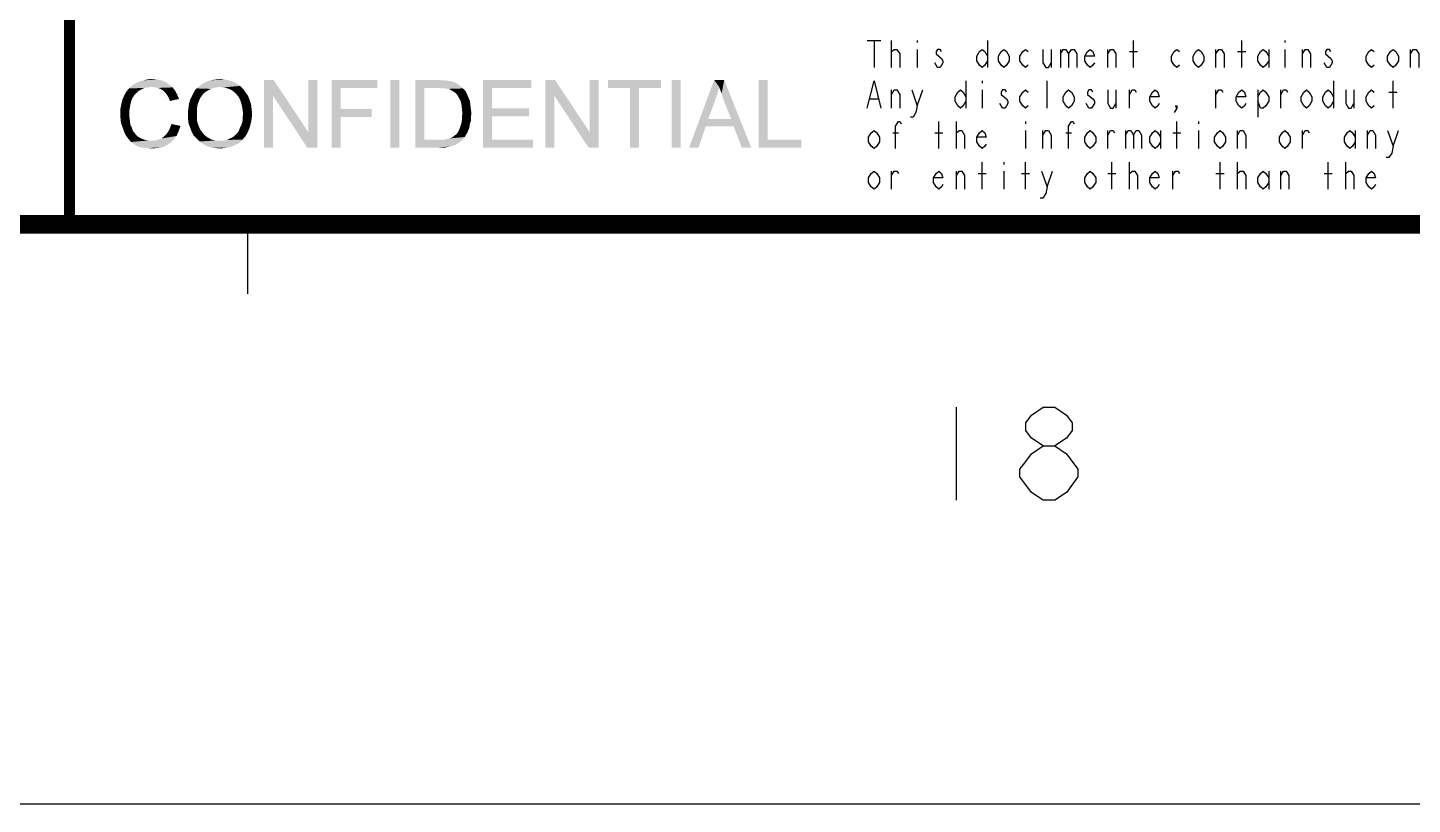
# Model space of a CAD drawing. Header units: millimetres. Extents: x 0 to 1173, y -4 to 841.
# Drawn here: x 987.7 to 1049.2, y 0 to 34.5 of the extents above; entities that cross this region are included whole.
import ezdxf

# ---------------------------------------------------------------- set-up
doc = ezdxf.new("R2010")
doc.units = ezdxf.units.MM
doc.header["$LTSCALE"] = 65.395
doc.layers.get('0').update_dxf_attribs({"linetype": 'CONTINUOUS'})

msp = doc.modelspace()

# ---------------------------------------------------------------- linework, layer by layer
at = {"color": 7, "linetype": 'Continuous'}
for p, q in [((1024.9822, 33.8985), (1025.5822, 33.8985)), ((1025.2822, 33.8985), (1025.2822, 32.6985)), ((1026.0622, 32.6985), (1026.0622, 33.8985)), ((1027.2022, 33.8985), (1027.2022, 33.7985)), ((1030.3222, 33.8985), (1030.3222, 32.6985)), ((1036.8022, 32.6985), (1036.8022, 33.8985)), ((1041.6022, 32.6985), (1041.6022, 33.8985)), ((1043.5222, 33.8985), (1043.5222, 33.7985)), ((1026.0622, 33.3985), (1026.1822, 33.4985)), ((1027.2022, 33.4985), (1027.2022, 32.6985)), ((1033.1422, 33.4985), (1033.1422, 32.6985)), ((1033.5622, 33.4985), (1033.5622, 32.6985)), ((1035.6622, 32.6985), (1035.6622, 33.4985)), ((1036.6221, 33.3985), (1036.9822, 33.3985)), ((1040.4622, 32.6985), (1040.4622, 33.4985)), ((1041.4222, 33.3985), (1041.7821, 33.3985)), ((1042.8022, 33.4985), (1042.8022, 32.6985)), ((1043.5222, 33.4985), (1043.5222, 32.6985)), ((1044.3022, 32.6985), (1044.3022, 33.4985)), ((1049.1021, 32.6985), (1049.1021, 33.4985)), ((1045.3822, 32.6985), (1045.2622, 32.8985)), ((1029.3622, 32.0985), (1029.3622, 30.8985)), ((1030.0822, 32.0985), (1030.0822, 31.9985)), ((1032.9622, 30.8985), (1032.9622, 32.0985)), ((1045.6822, 32.0985), (1045.6822, 30.8985)), ((1048.3222, 30.8985), (1048.3222, 32.0985)), ((1026.0622, 30.8985), (1026.0622, 31.6985)), ((1027.2022, 30.9985), (1027.4422, 31.6985)), ((1030.0822, 31.6985), (1030.0822, 30.8985)), ((1036.0222, 31.6985), (1036.0222, 30.8985)), ((1036.6221, 30.8985), (1036.6221, 31.6985)), ((1040.4622, 30.8985), (1040.4622, 31.6985)), ((1042.3221, 31.6985), (1042.3221, 30.4985)), ((1043.3422, 30.8985), (1043.3422, 31.6985)), ((1046.5822, 31.6985), (1046.5822, 30.8985)), ((1048.1422, 31.5985), (1048.5022, 31.5985)), ((1025.1022, 31.2985), (1025.4622, 31.2985)), ((1034.8222, 30.8985), (1034.7022, 31.0985)), ((1034.9422, 30.8985), (1034.8222, 30.8985)), ((1028.1622, 29.0985), (1028.1622, 30.2985)), ((1028.9422, 29.0985), (1028.9422, 30.2985)), ((1032.0022, 30.2985), (1032.0022, 30.1985)), ((1038.7222, 29.0985), (1038.7222, 30.2985)), ((1039.6822, 30.2985), (1039.6822, 30.1985)), ((1026.1222, 29.7985), (1026.3622, 29.7985)), ((1027.9822, 29.7985), (1028.3422, 29.7985)), ((1028.9422, 29.7985), (1029.0622, 29.8985)), ((1032.0022, 29.8985), (1032.0022, 29.0985)), ((1032.7822, 29.0985), (1032.7822, 29.8985)), ((1033.8022, 29.7985), (1034.0422, 29.7985)), ((1035.6622, 29.0985), (1035.6622, 29.8985)), ((1036.4422, 29.8985), (1036.4422, 29.0985)), ((1038.0022, 29.8985), (1038.0022, 29.0985)), ((1038.5422, 29.7985), (1038.9022, 29.7985)), ((1039.6822, 29.8985), (1039.6822, 29.0985)), ((1041.4222, 29.0985), (1041.4222, 29.8985)), ((1044.3022, 29.0985), (1044.3022, 29.8985)), ((1046.6422, 29.8985), (1046.6422, 29.0985)), ((1047.1822, 29.0985), (1047.1822, 29.8985)), ((1048.3222, 29.1985), (1048.5621, 29.8985)), ((1030.0822, 27.2985), (1030.0822, 28.4985)), ((1031.0422, 28.4985), (1031.0422, 28.3985)), ((1032.0022, 27.2985), (1032.0022, 28.4985)), ((1035.8422, 27.2985), (1035.8422, 28.4985)), ((1036.6221, 27.2985), (1036.6221, 28.4985)), ((1040.6422, 27.2985), (1040.6422, 28.4985)), ((1041.4222, 27.2985), (1041.4222, 28.4985)), ((1045.4422, 27.2985), (1045.4422, 28.4985)), ((1046.2222, 27.2985), (1046.2222, 28.4985)), ((1026.0622, 27.2985), (1026.0622, 28.0985)), ((1028.9422, 27.2985), (1028.9422, 28.0985)), ((1029.9022, 27.9985), (1030.2622, 27.9985)), ((1031.0422, 28.0985), (1031.0422, 27.2985)), ((1031.8222, 27.9985), (1032.1822, 27.9985)), ((1032.9622, 27.3985), (1033.2022, 28.0985)), ((1035.6622, 27.9985), (1036.0222, 27.9985)), ((1036.6221, 27.9985), (1036.7422, 28.0985)), ((1038.5422, 27.2985), (1038.5422, 28.0985)), ((1040.4622, 27.9985), (1040.8222, 27.9985)), ((1041.4222, 27.9985), (1041.5422, 28.0985)), ((1042.8022, 28.0985), (1042.8022, 27.2985)), ((1043.3422, 27.2985), (1043.3422, 28.0985)), ((1045.2622, 27.9985), (1045.6222, 27.9985)), ((1046.2222, 27.9985), (1046.3422, 28.0985)), ((997.4651, 25.7344), (997.4651, 22.6463)), ((1028.9309, 17.6157), (1028.9309, 13.4982)), ((1032.7911, 13.4982), (1032.2764, 13.8413)), ((1173.4884, 0), (0, 0))]:
    msp.add_line(p, q, dxfattribs=at)
for points, const_width in [([(989.5682, 80.2754), (989.5682, 25.7754)], 0.5), ([(15.4406, 25.7344), (1158.0062, 25.7344)], 0.8235)]:
    msp.add_lwpolyline(points, dxfattribs=dict(at, const_width=const_width))
for points in [[(1026.1822, 33.4985), (1026.3022, 33.4985), (1026.4222, 33.2985), (1026.4222, 32.6985)], [(1028.0422, 33.2985), (1028.2822, 33.0985), (1028.3422, 32.9985), (1028.3422, 32.8985), (1028.2822, 32.7985), (1028.2221, 32.6985), (1028.1022, 32.6985), (1028.0422, 32.7985), (1027.9822, 32.8985)], [(1028.2822, 33.3985), (1028.2221, 33.4985), (1028.1022, 33.4985), (1028.0422, 33.3985), (1028.0422, 33.2985)], [(1030.3222, 32.9985), (1030.2022, 32.7985), (1030.0822, 32.6985), (1029.9622, 32.7985), (1029.8421, 32.9985), (1029.8421, 33.1985), (1029.9622, 33.3985), (1030.0822, 33.4985), (1030.2022, 33.3985), (1030.3222, 33.1985)], [(1031.2822, 32.9985), (1031.1622, 32.7985), (1031.0422, 32.6985), (1030.9222, 32.7985), (1030.8022, 32.9985), (1030.8022, 33.1985), (1030.9222, 33.3985), (1031.0422, 33.4985), (1031.1622, 33.3985), (1031.2822, 33.1985), (1031.2822, 32.9985)], [(1032.1222, 32.7985), (1032.0022, 32.6985), (1031.8822, 32.7985), (1031.7622, 32.9985), (1031.7622, 33.1985), (1031.8822, 33.3985), (1032.0022, 33.4985), (1032.1222, 33.3985)], [(1032.7822, 33.4985), (1032.7822, 32.8985), (1032.9022, 32.6985), (1033.0222, 32.6985), (1033.1422, 32.8985)], [(1033.5622, 33.2985), (1033.6822, 33.4985), (1033.8022, 33.4985), (1033.9221, 33.2985), (1033.9221, 32.6985)], [(1033.9221, 33.2985), (1034.0422, 33.4985), (1034.1622, 33.4985), (1034.2822, 33.2985), (1034.2822, 32.6985)], [(1035.0622, 32.8985), (1035.0021, 32.7985), (1034.8822, 32.6985), (1034.7622, 32.7985), (1034.6422, 32.9985), (1034.6422, 33.1985), (1034.7622, 33.3985), (1034.8822, 33.4985), (1035.0021, 33.3985), (1035.0622, 33.1985), (1034.6422, 33.1985)], [(1035.6622, 33.2985), (1035.7822, 33.4985), (1035.9022, 33.4985), (1036.0222, 33.2985), (1036.0222, 32.6985)], [(1038.8422, 32.7985), (1038.7222, 32.6985), (1038.6022, 32.7985), (1038.4822, 32.9985), (1038.4822, 33.1985), (1038.6022, 33.3985), (1038.7222, 33.4985), (1038.8422, 33.3985)], [(1039.9222, 32.9985), (1039.8022, 32.7985), (1039.6822, 32.6985), (1039.5622, 32.7985), (1039.4422, 32.9985), (1039.4422, 33.1985), (1039.5622, 33.3985), (1039.6822, 33.4985), (1039.8022, 33.3985), (1039.9222, 33.1985), (1039.9222, 32.9985)], [(1040.4622, 33.2985), (1040.5822, 33.4985), (1040.7021, 33.4985), (1040.8222, 33.2985), (1040.8222, 32.6985)], [(1042.8022, 32.9985), (1042.6822, 32.7985), (1042.5622, 32.6985), (1042.4422, 32.7985), (1042.3221, 32.9985), (1042.3221, 33.1985), (1042.4422, 33.3985), (1042.5622, 33.4985), (1042.6822, 33.3985), (1042.8022, 33.1985)], [(1044.3022, 33.2985), (1044.4222, 33.4985), (1044.5422, 33.4985), (1044.6622, 33.2985), (1044.6622, 32.6985)], [(1045.5622, 33.3985), (1045.5022, 33.4985), (1045.3822, 33.4985), (1045.3222, 33.3985), (1045.3222, 33.2985), (1045.4422, 33.1985), (1045.5622, 33.0985), (1045.6222, 32.9985), (1045.6222, 32.8985)], [(1047.4821, 32.7985), (1047.3622, 32.6985), (1047.2422, 32.7985), (1047.1222, 32.9985), (1047.1222, 33.1985), (1047.2422, 33.3985), (1047.3622, 33.4985), (1047.4821, 33.3985)], [(1048.5621, 32.9985), (1048.4422, 32.7985), (1048.3222, 32.6985), (1048.2022, 32.7985), (1048.0822, 32.9985), (1048.0822, 33.1985), (1048.2022, 33.3985), (1048.3222, 33.4985), (1048.4422, 33.3985), (1048.5621, 33.1985), (1048.5621, 32.9985)], [(1049.1021, 33.2985), (1049.2222, 33.4985), (1049.3422, 33.4985), (1049.4622, 33.2985), (1049.4622, 32.6985)], [(1045.6222, 32.8985), (1045.5022, 32.6985), (1045.3822, 32.6985)], [(1024.9822, 30.8985), (1025.2822, 32.0985), (1025.5822, 30.8985)], [(1026.0622, 31.4985), (1026.1822, 31.6985), (1026.3022, 31.6985), (1026.4222, 31.4985), (1026.4222, 30.8985)], [(1026.9622, 31.6985), (1027.2022, 30.9985), (1027.1421, 30.6985), (1027.0222, 30.4985), (1026.9022, 30.4985)], [(1029.3622, 31.1985), (1029.2422, 30.9985), (1029.1222, 30.8985), (1029.0022, 30.9985), (1028.8822, 31.1985), (1028.8822, 31.3985), (1029.0022, 31.5985), (1029.1222, 31.6985), (1029.2422, 31.5985), (1029.3622, 31.3985)], [(1031.1622, 31.5985), (1031.1022, 31.6985), (1030.9822, 31.6985), (1030.9222, 31.5985), (1030.9222, 31.4985), (1031.1622, 31.2985)], [(1032.1222, 30.9985), (1032.0022, 30.8985), (1031.8822, 30.9985), (1031.7622, 31.1985), (1031.7622, 31.3985), (1031.8822, 31.5985), (1032.0022, 31.6985), (1032.1222, 31.5985)], [(1034.1622, 31.1985), (1034.0422, 30.9985), (1033.9221, 30.8985), (1033.8022, 30.9985), (1033.6822, 31.1985), (1033.6822, 31.3985), (1033.8022, 31.5985), (1033.9221, 31.6985), (1034.0422, 31.5985), (1034.1622, 31.3985), (1034.1622, 31.1985)], [(1035.0021, 31.5985), (1034.9422, 31.6985), (1034.8222, 31.6985), (1034.7622, 31.5985), (1034.7622, 31.4985)], [(1034.7622, 31.4985), (1035.0021, 31.2985), (1035.0622, 31.1985), (1035.0622, 31.0985), (1034.9422, 30.8985)], [(1035.6622, 31.6985), (1035.6622, 31.0985), (1035.7822, 30.8985), (1035.9022, 30.8985), (1036.0222, 31.0985)], [(1036.6221, 31.4985), (1036.7422, 31.6985), (1036.8622, 31.6985), (1036.9222, 31.5985)], [(1037.9422, 31.0985), (1037.8822, 30.9985), (1037.7622, 30.8985), (1037.6422, 30.9985), (1037.5222, 31.1985), (1037.5222, 31.3985), (1037.6422, 31.5985), (1037.7622, 31.6985), (1037.8822, 31.5985), (1037.9422, 31.3985), (1037.5222, 31.3985)], [(1040.4622, 31.4985), (1040.5822, 31.6985), (1040.7021, 31.6985), (1040.7622, 31.5985)], [(1041.7821, 31.0985), (1041.7222, 30.9985), (1041.6022, 30.8985), (1041.4822, 30.9985), (1041.3622, 31.1985), (1041.3622, 31.3985), (1041.4822, 31.5985), (1041.6022, 31.6985), (1041.7222, 31.5985), (1041.7821, 31.3985), (1041.3622, 31.3985)], [(1042.3221, 31.3985), (1042.4422, 31.5985), (1042.5622, 31.6985), (1042.6822, 31.5985), (1042.8022, 31.3985), (1042.8022, 31.1985), (1042.6822, 30.9985), (1042.5622, 30.8985), (1042.4422, 30.8985), (1042.3221, 31.1985)], [(1043.3422, 31.4985), (1043.4622, 31.6985), (1043.5822, 31.6985), (1043.6422, 31.5985)], [(1044.7222, 31.1985), (1044.6022, 30.9985), (1044.4822, 30.8985), (1044.3622, 30.9985), (1044.2422, 31.1985), (1044.2422, 31.3985), (1044.3622, 31.5985), (1044.4822, 31.6985), (1044.6022, 31.5985), (1044.7222, 31.3985), (1044.7222, 31.1985)], [(1045.6822, 31.1985), (1045.5622, 30.9985), (1045.4422, 30.8985), (1045.3222, 30.9985), (1045.2022, 31.1985), (1045.2022, 31.3985), (1045.3222, 31.5985), (1045.4422, 31.6985), (1045.5622, 31.5985), (1045.6822, 31.3985)], [(1046.2222, 31.6985), (1046.2222, 31.0985), (1046.3422, 30.8985), (1046.4622, 30.8985), (1046.5822, 31.0985)], [(1047.4821, 30.9985), (1047.3622, 30.8985), (1047.2422, 30.9985), (1047.1222, 31.1985), (1047.1222, 31.3985), (1047.2422, 31.5985), (1047.3622, 31.6985), (1047.4821, 31.5985)], [(1031.2222, 31.0985), (1031.1022, 30.8985), (1030.9822, 30.8985), (1030.8622, 31.0985)], [(1031.1622, 31.2985), (1031.2222, 31.1985), (1031.2222, 31.0985)], [(1038.7222, 30.8985), (1038.6622, 30.9985), (1038.7222, 30.9985), (1038.7222, 30.8985), (1038.6022, 30.6985)], [(1026.2422, 29.0985), (1026.2422, 30.0985), (1026.3622, 30.2985), (1026.4222, 30.2985), (1026.4822, 30.1985)], [(1033.9221, 29.0985), (1033.9221, 30.0985), (1034.0422, 30.2985), (1034.1022, 30.2985), (1034.1622, 30.1985)], [(1025.5222, 29.3985), (1025.4022, 29.1985), (1025.2822, 29.0985), (1025.1622, 29.1985), (1025.0422, 29.3985), (1025.0422, 29.5985), (1025.1622, 29.7985), (1025.2822, 29.8985), (1025.4022, 29.7985), (1025.5222, 29.5985), (1025.5222, 29.3985)], [(1029.0622, 29.8985), (1029.1822, 29.8985), (1029.3021, 29.6985), (1029.3021, 29.0985)], [(1030.2622, 29.2985), (1030.2022, 29.1985), (1030.0822, 29.0985), (1029.9622, 29.1985), (1029.8421, 29.3985), (1029.8421, 29.5985), (1029.9622, 29.7985), (1030.0822, 29.8985), (1030.2022, 29.7985), (1030.2622, 29.5985), (1029.8421, 29.5985)], [(1032.7822, 29.6985), (1032.9022, 29.8985), (1033.0222, 29.8985), (1033.1422, 29.6985), (1033.1422, 29.0985)], [(1035.1222, 29.3985), (1035.0021, 29.1985), (1034.8822, 29.0985), (1034.7622, 29.1985), (1034.6422, 29.3985), (1034.6422, 29.5985), (1034.7622, 29.7985), (1034.8822, 29.8985), (1035.0021, 29.7985), (1035.1222, 29.5985), (1035.1222, 29.3985)], [(1035.6622, 29.6985), (1035.7822, 29.8985), (1035.9022, 29.8985), (1035.9622, 29.7985)], [(1036.4422, 29.6985), (1036.5622, 29.8985), (1036.6822, 29.8985), (1036.8022, 29.6985), (1036.8022, 29.0985)], [(1036.8022, 29.6985), (1036.9222, 29.8985), (1037.0422, 29.8985), (1037.1622, 29.6985), (1037.1622, 29.0985)], [(1038.0022, 29.3985), (1037.8822, 29.1985), (1037.7622, 29.0985), (1037.6422, 29.1985), (1037.5222, 29.3985), (1037.5222, 29.5985), (1037.6422, 29.7985), (1037.7622, 29.8985), (1037.8822, 29.7985), (1038.0022, 29.5985)], [(1040.8822, 29.3985), (1040.7622, 29.1985), (1040.6422, 29.0985), (1040.5222, 29.1985), (1040.4022, 29.3985), (1040.4022, 29.5985), (1040.5222, 29.7985), (1040.6422, 29.8985), (1040.7622, 29.7985), (1040.8822, 29.5985), (1040.8822, 29.3985)], [(1041.4222, 29.6985), (1041.5422, 29.8985), (1041.6622, 29.8985), (1041.7821, 29.6985), (1041.7821, 29.0985)], [(1043.7622, 29.3985), (1043.6422, 29.1985), (1043.5222, 29.0985), (1043.4021, 29.1985), (1043.2822, 29.3985), (1043.2822, 29.5985), (1043.4021, 29.7985), (1043.5222, 29.8985), (1043.6422, 29.7985), (1043.7622, 29.5985), (1043.7622, 29.3985)], [(1044.3022, 29.6985), (1044.4222, 29.8985), (1044.5422, 29.8985), (1044.6022, 29.7985)], [(1046.6422, 29.3985), (1046.5222, 29.1985), (1046.4022, 29.0985), (1046.2822, 29.1985), (1046.1622, 29.3985), (1046.1622, 29.5985), (1046.2822, 29.7985), (1046.4022, 29.8985), (1046.5222, 29.7985), (1046.6422, 29.5985)], [(1047.1822, 29.6985), (1047.3022, 29.8985), (1047.4222, 29.8985), (1047.5422, 29.6985), (1047.5422, 29.0985)], [(1048.0822, 29.8985), (1048.3222, 29.1985), (1048.2622, 28.8985), (1048.1422, 28.6985), (1048.0221, 28.6985)], [(1025.5222, 27.5985), (1025.4022, 27.3985), (1025.2822, 27.2985), (1025.1622, 27.3985), (1025.0422, 27.5985), (1025.0422, 27.7985), (1025.1622, 27.9985), (1025.2822, 28.0985), (1025.4022, 27.9985), (1025.5222, 27.7985), (1025.5222, 27.5985)], [(1026.0622, 27.8985), (1026.1822, 28.0985), (1026.3022, 28.0985), (1026.3622, 27.9985)], [(1028.3422, 27.4985), (1028.2822, 27.3985), (1028.1622, 27.2985), (1028.0422, 27.3985), (1027.9222, 27.5985), (1027.9222, 27.7985), (1028.0422, 27.9985), (1028.1622, 28.0985), (1028.2822, 27.9985), (1028.3422, 27.7985), (1027.9222, 27.7985)], [(1028.9422, 27.8985), (1029.0622, 28.0985), (1029.1822, 28.0985), (1029.3021, 27.8985), (1029.3021, 27.2985)], [(1032.7222, 28.0985), (1032.9622, 27.3985), (1032.9022, 27.0985), (1032.7822, 26.8985), (1032.6622, 26.8985)], [(1035.1222, 27.5985), (1035.0021, 27.3985), (1034.8822, 27.2985), (1034.7622, 27.3985), (1034.6422, 27.5985), (1034.6422, 27.7985), (1034.7622, 27.9985), (1034.8822, 28.0985), (1035.0021, 27.9985), (1035.1222, 27.7985), (1035.1222, 27.5985)], [(1036.7422, 28.0985), (1036.8622, 28.0985), (1036.9822, 27.8985), (1036.9822, 27.2985)], [(1037.9422, 27.4985), (1037.8822, 27.3985), (1037.7622, 27.2985), (1037.6422, 27.3985), (1037.5222, 27.5985), (1037.5222, 27.7985), (1037.6422, 27.9985), (1037.7622, 28.0985), (1037.8822, 27.9985), (1037.9422, 27.7985), (1037.5222, 27.7985)], [(1038.5422, 27.8985), (1038.6622, 28.0985), (1038.7822, 28.0985), (1038.8422, 27.9985)], [(1041.5422, 28.0985), (1041.6622, 28.0985), (1041.7821, 27.8985), (1041.7821, 27.2985)], [(1042.8022, 27.5985), (1042.6822, 27.3985), (1042.5622, 27.2985), (1042.4422, 27.3985), (1042.3221, 27.5985), (1042.3221, 27.7985), (1042.4422, 27.9985), (1042.5622, 28.0985), (1042.6822, 27.9985), (1042.8022, 27.7985)], [(1043.3422, 27.8985), (1043.4622, 28.0985), (1043.5822, 28.0985), (1043.7022, 27.8985), (1043.7022, 27.2985)], [(1046.3422, 28.0985), (1046.4622, 28.0985), (1046.5822, 27.8985), (1046.5822, 27.2985)], [(1047.5422, 27.4985), (1047.4821, 27.3985), (1047.3622, 27.2985), (1047.2422, 27.3985), (1047.1222, 27.5985), (1047.1222, 27.7985), (1047.2422, 27.9985), (1047.3622, 28.0985), (1047.4821, 27.9985), (1047.5422, 27.7985), (1047.1222, 27.7985)], [(1032.7911, 15.9), (1032.2764, 16.2432), (1032.0191, 16.5863), (1032.0191, 16.9294), (1032.2764, 17.2725), (1032.7911, 17.6157), (1033.3058, 17.6157), (1033.8205, 17.2725), (1034.0778, 16.9294), (1034.0778, 16.5863), (1033.8205, 16.2432), (1033.3058, 15.9)], [(1032.2764, 13.8413), (1031.7617, 14.5275), (1031.7617, 14.8707), (1032.0191, 15.2138), (1032.2764, 15.5569), (1032.7911, 15.9), (1033.3058, 15.9), (1033.8205, 15.5569), (1034.0778, 15.2138), (1034.3351, 14.8707), (1034.3351, 14.5275)], [(1034.3351, 14.5275), (1033.8205, 13.8413), (1033.3058, 13.4982), (1032.7911, 13.4982)]]:
    msp.add_lwpolyline(points, dxfattribs=at)
for points in [[(993.9873, 31.9453), (992.3428, 31.9008), (992.4984, 31.9897)], [(993.8317, 32.0564), (992.4984, 31.9897), (992.6762, 32.0786)], [(992.4984, 31.9897), (993.8317, 32.0564), (993.9873, 31.9453)], [(993.6539, 32.123), (992.6762, 32.0786), (992.8539, 32.123)], [(992.6762, 32.0786), (993.6539, 32.123), (993.8317, 32.0564)], [(993.4539, 32.1675), (992.8539, 32.123), (993.0317, 32.1675)], [(992.8539, 32.123), (993.4539, 32.1675), (993.6539, 32.123)], [(993.0317, 32.1675), (993.2317, 32.1897), (993.4539, 32.1675)], [(996.9873, 31.9897), (995.4317, 31.9453), (995.5428, 32.0119)], [(995.4317, 31.9453), (996.9873, 31.9897), (997.1428, 31.8786)], [(996.8095, 32.0786), (995.5428, 32.0119), (995.6762, 32.0786)], [(995.5428, 32.0119), (996.8095, 32.0786), (996.9873, 31.9897)], [(996.6317, 32.123), (995.6762, 32.0786), (995.8095, 32.123)], [(995.6762, 32.0786), (996.6317, 32.123), (996.8095, 32.0786)], [(995.8095, 32.123), (995.9428, 32.1453), (996.4539, 32.1675)], [(995.8095, 32.123), (996.4539, 32.1675), (996.6317, 32.123)], [(996.4539, 32.1675), (995.9428, 32.1453), (996.0984, 32.1675)], [(996.0984, 32.1675), (996.2539, 32.1897), (996.4539, 32.1675)], [(998.6317, 32.1453), (998.6095, 31.4341), (998.2095, 29.1453)], [(998.6317, 32.1453), (998.2095, 29.1453), (998.2095, 32.1453)], [(998.6095, 31.4341), (998.6317, 32.1453), (1000.165, 29.8341)], [(1000.1206, 29.1453), (1000.165, 29.8341), (1000.565, 32.1453)], [(1000.1206, 29.1453), (1000.565, 32.1453), (1000.565, 29.1453)], [(1000.565, 32.1453), (1000.165, 29.8341), (1000.165, 32.1453)], [(1001.2095, 32.1453), (1003.2317, 32.1453), (1001.6095, 31.7897)], [(1001.6095, 31.7897), (1001.2095, 29.1453), (1001.2095, 32.1453)], [(1001.6095, 31.7897), (1003.2317, 32.1453), (1003.2317, 31.7897)], [(1004.2095, 32.1453), (1003.8095, 29.1453), (1003.8095, 32.1453)], [(1003.8095, 29.1453), (1004.2095, 32.1453), (1004.2095, 29.1453)], [(1004.9206, 32.1453), (1005.9428, 32.1453), (1005.3206, 31.7897)], [(1005.3206, 31.7897), (1004.9206, 29.1453), (1004.9206, 32.1453)], [(1005.9428, 32.1453), (1006.1206, 32.123), (1005.3206, 31.7897)], [(1006.2539, 32.123), (1006.3873, 32.1008), (1005.3206, 31.7897)], [(1006.1206, 32.123), (1006.2539, 32.123), (1005.3206, 31.7897)], [(1006.4762, 32.1008), (1006.6095, 32.0564), (1005.3206, 31.7897)], [(1006.3873, 32.1008), (1006.4762, 32.1008), (1005.3206, 31.7897)], [(1006.6095, 32.0564), (1006.7206, 32.0119), (1005.3206, 31.7897)], [(1006.7206, 32.0119), (1006.8317, 31.9453), (1005.3206, 31.7897)], [(1007.9206, 32.1453), (1010.0762, 32.1453), (1008.3206, 31.7897)], [(1008.3206, 31.7897), (1007.9206, 29.1453), (1007.9206, 32.1453)], [(1008.3206, 31.7897), (1010.0762, 32.1453), (1010.0762, 31.7897)], [(1011.1206, 32.1453), (1011.0984, 31.4341), (1010.6984, 29.1453)], [(1011.1206, 32.1453), (1010.6984, 29.1453), (1010.6984, 32.1453)], [(1011.0984, 31.4341), (1011.1206, 32.1453), (1012.6539, 29.8341)], [(1012.6095, 29.1453), (1012.6539, 29.8341), (1013.0539, 32.1453)], [(1012.6095, 29.1453), (1013.0539, 32.1453), (1013.0539, 29.1453)], [(1013.0539, 32.1453), (1012.6539, 29.8341), (1012.6539, 32.1453)], [(1015.8317, 32.1453), (1013.4762, 31.7897), (1013.4762, 32.1453)], [(1014.4539, 31.7897), (1013.4762, 31.7897), (1015.8317, 32.1453)], [(1014.8539, 31.7897), (1014.4539, 31.7897), (1015.8317, 32.1453)], [(1014.8539, 31.7897), (1015.8317, 32.1453), (1015.8317, 31.7897)], [(1016.6984, 32.1453), (1016.2984, 29.1453), (1016.2984, 32.1453)], [(1016.2984, 29.1453), (1016.6984, 32.1453), (1016.6984, 29.1453)], [(1018.4095, 31.8341), (1017.0762, 29.1453), (1018.1873, 32.1453)], [(1018.1873, 32.1453), (1018.6317, 32.1453), (1018.4095, 31.8341)], [(1018.4539, 31.7008), (1018.4095, 31.8341), (1018.6317, 32.1453)], [(1018.5206, 31.5453), (1018.4539, 31.7008), (1018.6317, 32.1453)], [(1018.565, 31.3675), (1018.5206, 31.5453), (1018.6317, 32.1453)], [(1018.6317, 31.1897), (1018.565, 31.3675), (1018.6317, 32.1453)], [(1018.9428, 30.4119), (1018.6317, 31.1897), (1018.6317, 32.1453)], [(1019.0539, 30.0786), (1018.9428, 30.4119), (1018.6317, 32.1453)], [(1019.4095, 29.1453), (1019.0539, 30.0786), (1018.6317, 32.1453)], [(1019.4095, 29.1453), (1018.6317, 32.1453), (1019.8317, 29.1453)], [(1020.565, 32.1453), (1020.565, 29.5008), (1020.165, 29.1453)], [(1020.565, 32.1453), (1020.165, 29.1453), (1020.165, 32.1453)], [(992.4539, 31.4786), (992.365, 31.3453), (991.9206, 31.2786)], [(992.4539, 31.4786), (991.9206, 31.2786), (992.0095, 31.4786)], [(992.5428, 31.5675), (992.0095, 31.4786), (992.0984, 31.6341)], [(992.0095, 31.4786), (992.5428, 31.5675), (992.4539, 31.4786)], [(992.765, 31.723), (992.0984, 31.6341), (992.2095, 31.7675)], [(992.765, 31.723), (992.6317, 31.6564), (992.0984, 31.6341)], [(992.0984, 31.6341), (992.6317, 31.6564), (992.5428, 31.5675)], [(993.2095, 31.8341), (992.2095, 31.7675), (992.3428, 31.9008)], [(993.2095, 31.8341), (993.0539, 31.8119), (992.2095, 31.7675)], [(993.0539, 31.8119), (992.8984, 31.7897), (992.2095, 31.7675)], [(992.2095, 31.7675), (992.8984, 31.7897), (992.765, 31.723)], [(993.2095, 31.8341), (992.3428, 31.9008), (993.9873, 31.9453)], [(993.365, 31.8119), (993.2095, 31.8341), (993.9873, 31.9453)], [(993.365, 31.8119), (993.9873, 31.9453), (994.1428, 31.8119)], [(994.1428, 31.8119), (993.4984, 31.7897), (993.365, 31.8119)], [(993.6095, 31.7453), (993.4984, 31.7897), (994.1428, 31.8119)], [(993.7206, 31.6786), (993.6095, 31.7453), (994.1428, 31.8119)], [(993.7206, 31.6786), (994.1428, 31.8119), (994.2539, 31.6786)], [(994.2539, 31.6786), (993.8095, 31.5897), (993.7206, 31.6786)], [(993.8095, 31.5897), (994.2539, 31.6786), (994.3428, 31.5008)], [(994.3428, 31.5008), (993.8984, 31.4786), (993.8095, 31.5897)], [(993.965, 31.3675), (993.8984, 31.4786), (994.3428, 31.5008)], [(993.965, 31.3675), (994.3428, 31.5008), (994.4317, 31.3008)], [(994.4317, 31.3008), (994.0317, 31.2119), (993.965, 31.3675)], [(995.3873, 31.3675), (994.9206, 31.2564), (994.9873, 31.3897)], [(995.3873, 31.3675), (995.3428, 31.2786), (994.9206, 31.2564)], [(995.4539, 31.4564), (994.9873, 31.3897), (995.0539, 31.523)], [(994.9873, 31.3897), (995.4539, 31.4564), (995.3873, 31.3675)], [(995.6762, 31.6564), (995.5206, 31.5453), (995.0539, 31.523)], [(995.6762, 31.6564), (995.0539, 31.523), (995.1206, 31.6564)], [(995.0539, 31.523), (995.5206, 31.5453), (995.4539, 31.4564)], [(995.8539, 31.7453), (995.1206, 31.6564), (995.2095, 31.7675)], [(995.1206, 31.6564), (995.8539, 31.7453), (995.6762, 31.6564)], [(996.2539, 31.8341), (995.2095, 31.7675), (995.3206, 31.8564)], [(996.2539, 31.8341), (996.0539, 31.8119), (995.2095, 31.7675)], [(995.2095, 31.7675), (996.0539, 31.8119), (995.8539, 31.7453)], [(997.1428, 31.8786), (995.3206, 31.8564), (995.4317, 31.9453)], [(996.2539, 31.8341), (995.3206, 31.8564), (997.1428, 31.8786)], [(996.3873, 31.8119), (996.2539, 31.8341), (997.1428, 31.8786)], [(996.5206, 31.7897), (996.3873, 31.8119), (997.1428, 31.8786)], [(996.6539, 31.7453), (996.5206, 31.7897), (997.1428, 31.8786)], [(996.6539, 31.7453), (997.1428, 31.8786), (997.2762, 31.7453)], [(997.2762, 31.7453), (996.7873, 31.6786), (996.6539, 31.7453)], [(996.8984, 31.5897), (996.7873, 31.6786), (997.2762, 31.7453)], [(996.8984, 31.5897), (997.2762, 31.7453), (997.3873, 31.5897)], [(997.3873, 31.5897), (996.9873, 31.5008), (996.8984, 31.5897)], [(996.9873, 31.5008), (997.3873, 31.5897), (997.4984, 31.4341)], [(997.4984, 31.4341), (997.0762, 31.3897), (996.9873, 31.5008)], [(997.1428, 31.2564), (997.0762, 31.3897), (997.4984, 31.4341)], [(997.1428, 31.2564), (997.4984, 31.4341), (997.565, 31.2564)], [(998.2095, 29.1453), (998.6095, 31.4341), (998.6095, 29.1453)], [(1000.165, 29.8341), (1000.1206, 29.1453), (998.6095, 31.4341)], [(1001.6095, 31.7897), (1001.6095, 30.8564), (1001.2095, 29.1453)], [(1005.3206, 31.7897), (1005.3206, 29.5008), (1004.9206, 29.1453)], [(1006.8317, 31.9453), (1006.9206, 31.8786), (1005.3206, 31.7897)], [(1005.9428, 31.7897), (1005.3206, 31.7897), (1006.9206, 31.8786)], [(1006.1206, 31.7675), (1005.9428, 31.7897), (1006.9206, 31.8786)], [(1006.2539, 31.7675), (1006.1206, 31.7675), (1006.9206, 31.8786)], [(1006.2539, 31.7675), (1006.9206, 31.8786), (1007.0317, 31.7675)], [(1007.0317, 31.7675), (1006.365, 31.7453), (1006.2539, 31.7675)], [(1006.4539, 31.723), (1006.365, 31.7453), (1007.0317, 31.7675)], [(1006.565, 31.6564), (1006.4539, 31.723), (1007.0317, 31.7675)], [(1006.565, 31.6564), (1007.0317, 31.7675), (1007.1428, 31.6564)], [(1007.1428, 31.6564), (1006.6762, 31.5897), (1006.565, 31.6564)], [(1006.6762, 31.5897), (1007.1428, 31.6564), (1007.2095, 31.523)], [(1007.2095, 31.523), (1006.765, 31.5008), (1006.6762, 31.5897)], [(1006.8317, 31.3897), (1006.765, 31.5008), (1007.2095, 31.523)], [(1006.8317, 31.3897), (1007.2095, 31.523), (1007.2762, 31.3675)], [(1007.2762, 31.3675), (1006.9206, 31.2341), (1006.8317, 31.3897)], [(1006.9206, 31.2341), (1007.2762, 31.3675), (1007.3428, 31.2119)], [(1008.3206, 31.7897), (1008.3206, 30.8786), (1007.9206, 29.1453)], [(1010.6984, 29.1453), (1011.0984, 31.4341), (1011.0984, 29.1453)], [(1012.6539, 29.8341), (1012.6095, 29.1453), (1011.0984, 31.4341)], [(1014.8539, 31.7897), (1014.4539, 29.1453), (1014.4539, 31.7897)], [(1014.4539, 29.1453), (1014.8539, 31.7897), (1014.8539, 29.1453)], [(1018.4095, 31.8341), (1018.3206, 31.523), (1017.0762, 29.1453)], [(1018.3206, 31.523), (1018.2317, 31.2341), (1017.0762, 29.1453)], [(992.2762, 31.0786), (991.8317, 30.8786), (991.8762, 31.1008)], [(992.2762, 31.0786), (992.2539, 30.9453), (991.8317, 30.8786)], [(991.8317, 30.8786), (992.2539, 30.9453), (992.2317, 30.8119)], [(992.2317, 30.8119), (991.8317, 30.6564), (991.8317, 30.8786)], [(991.8317, 30.6564), (992.2317, 30.8119), (992.2317, 30.6564)], [(992.3206, 31.2341), (991.8762, 31.1008), (991.9206, 31.2786)], [(991.8762, 31.1008), (992.3206, 31.2341), (992.2762, 31.0786)], [(991.9206, 31.2786), (992.365, 31.3453), (992.3206, 31.2341)], [(995.2317, 30.9008), (994.8317, 30.7675), (994.8539, 30.9453)], [(994.8317, 30.7675), (995.2317, 30.9008), (995.2317, 30.7453)], [(995.2317, 30.7453), (994.8317, 30.5897), (994.8317, 30.7675)], [(994.8317, 30.5897), (995.2317, 30.7453), (995.2317, 30.5897)], [(995.2539, 31.0341), (994.8539, 30.9453), (994.8762, 31.1008)], [(994.8539, 30.9453), (995.2539, 31.0341), (995.2317, 30.9008)], [(995.2984, 31.1675), (994.8762, 31.1008), (994.9206, 31.2564)], [(994.8762, 31.1008), (995.2984, 31.1675), (995.2539, 31.0341)], [(994.9206, 31.2564), (995.3428, 31.2786), (995.2984, 31.1675)], [(997.565, 31.2564), (997.1873, 31.123), (997.1428, 31.2564)], [(997.1873, 31.123), (997.565, 31.2564), (997.6317, 31.0564)], [(997.6317, 31.0564), (997.2317, 30.9675), (997.1873, 31.123)], [(997.2317, 30.9675), (997.6317, 31.0564), (997.6539, 30.8564)], [(997.6539, 30.8564), (997.2539, 30.8119), (997.2317, 30.9675)], [(997.2762, 30.6341), (997.2539, 30.8119), (997.6539, 30.8564)], [(997.2762, 30.6341), (997.6539, 30.8564), (997.6762, 30.6341)], [(1001.6095, 30.8564), (1001.6095, 30.5008), (1001.2095, 29.1453)], [(1001.6095, 30.5008), (1002.9873, 30.8564), (1002.9873, 30.5008)], [(1001.6095, 30.8564), (1002.9873, 30.8564), (1001.6095, 30.5008)], [(1007.3428, 31.2119), (1006.965, 31.0786), (1006.9206, 31.2341)], [(1006.965, 31.0786), (1007.3428, 31.2119), (1007.365, 31.0341)], [(1007.365, 31.0341), (1006.9873, 30.8786), (1006.965, 31.0786)], [(1006.9873, 30.8786), (1007.365, 31.0341), (1007.3873, 30.8564)], [(1007.3873, 30.8564), (1007.0095, 30.6564), (1006.9873, 30.8786)], [(1007.0095, 30.6564), (1007.3873, 30.8564), (1007.4095, 30.6564)], [(1008.3206, 30.8786), (1008.3206, 30.523), (1007.9206, 29.1453)], [(1008.3206, 30.523), (1009.965, 30.8786), (1009.965, 30.523)], [(1008.3206, 30.8786), (1009.965, 30.8786), (1008.3206, 30.523)], [(1018.2317, 31.2341), (1017.9206, 30.4119), (1017.0762, 29.1453)], [(992.2317, 30.6564), (992.2317, 30.4786), (991.8317, 30.4564)], [(992.2317, 30.6564), (991.8317, 30.4564), (991.8317, 30.6564)], [(991.8317, 30.4564), (992.2317, 30.4786), (992.2539, 30.3008)], [(992.2539, 30.3008), (991.8539, 30.2341), (991.8317, 30.4564)], [(991.8539, 30.2341), (992.2539, 30.3008), (992.2762, 30.1453)], [(992.2762, 30.1453), (991.9206, 30.0564), (991.8539, 30.2341)], [(991.9206, 30.0564), (992.2762, 30.1453), (992.3428, 30.0119)], [(994.4984, 30.1008), (994.0317, 30.0119), (994.0984, 30.1897)], [(995.2317, 30.5897), (995.2317, 30.4564), (994.8317, 30.4119)], [(995.2317, 30.5897), (994.8317, 30.4119), (994.8317, 30.5897)], [(994.8317, 30.4119), (995.2317, 30.4564), (995.2317, 30.3453)], [(995.2317, 30.3453), (994.8539, 30.2119), (994.8317, 30.4119)], [(995.2317, 30.3453), (995.2539, 30.2341), (994.8539, 30.2119)], [(994.8539, 30.2119), (995.2539, 30.2341), (995.2984, 30.123)], [(995.2984, 30.123), (994.9206, 30.0341), (994.8539, 30.2119)], [(994.9206, 30.0341), (995.2984, 30.123), (995.3428, 30.0119)], [(997.1428, 30.0341), (997.1873, 30.123), (997.6095, 30.1897)], [(997.1428, 30.0341), (997.6095, 30.1897), (997.565, 30.0119)], [(997.6095, 30.1897), (997.1873, 30.123), (997.2317, 30.2341)], [(997.2317, 30.2341), (997.2539, 30.3675), (997.6539, 30.4119)], [(997.2317, 30.2341), (997.6539, 30.4119), (997.6095, 30.1897)], [(997.6762, 30.6341), (997.2539, 30.5008), (997.2762, 30.6341)], [(997.2539, 30.5008), (997.6762, 30.6341), (997.6539, 30.4119)], [(997.6539, 30.4119), (997.2539, 30.3675), (997.2539, 30.5008)], [(1001.2095, 29.1453), (1001.6095, 30.5008), (1001.6095, 29.1453)], [(1007.3428, 30.1897), (1006.9206, 30.0786), (1006.965, 30.2119)], [(1006.9206, 30.0786), (1007.3428, 30.1897), (1007.3206, 30.0341)], [(1007.3873, 30.323), (1006.965, 30.2119), (1006.9873, 30.3453)], [(1006.965, 30.2119), (1007.3873, 30.323), (1007.3428, 30.1897)], [(1007.4095, 30.6564), (1006.9873, 30.5008), (1007.0095, 30.6564)], [(1006.9873, 30.5008), (1007.4095, 30.6564), (1007.3873, 30.4786)], [(1007.3873, 30.4786), (1006.9873, 30.3453), (1006.9873, 30.5008)], [(1006.9873, 30.3453), (1007.3873, 30.4786), (1007.3873, 30.323)], [(1008.3206, 30.523), (1008.3206, 29.5008), (1007.9206, 29.1453)], [(1017.9206, 30.4119), (1017.8095, 30.0786), (1017.0762, 29.1453)], [(1017.9206, 30.4119), (1018.9428, 30.4119), (1017.8095, 30.0786)], [(1019.0539, 30.0786), (1017.8095, 30.0786), (1018.9428, 30.4119)], [(992.3428, 30.0119), (991.9873, 29.8564), (991.9206, 30.0564)], [(992.3428, 30.0119), (992.3873, 29.8786), (991.9873, 29.8564)], [(991.9873, 29.8564), (992.3873, 29.8786), (992.4762, 29.7675)], [(992.4762, 29.7675), (992.0762, 29.6786), (991.9873, 29.8564)], [(992.0762, 29.6786), (992.4762, 29.7675), (992.565, 29.6564)], [(992.565, 29.6564), (992.1873, 29.523), (992.0762, 29.6786)], [(992.565, 29.6564), (992.6762, 29.5897), (992.1873, 29.523)], [(992.1873, 29.523), (992.6762, 29.5897), (992.8095, 29.523)], [(992.8095, 29.523), (992.2984, 29.3897), (992.1873, 29.523)], [(992.8095, 29.523), (992.9428, 29.4786), (992.2984, 29.3897)], [(993.5206, 29.5008), (993.6539, 29.5453), (994.3206, 29.6564)], [(993.5206, 29.5008), (994.3206, 29.6564), (994.1873, 29.5008)], [(993.6539, 29.5453), (993.765, 29.6341), (994.3206, 29.6564)], [(994.3206, 29.6564), (993.765, 29.6341), (993.8762, 29.7453)], [(994.4095, 29.8564), (993.8762, 29.7453), (993.965, 29.8786)], [(993.8762, 29.7453), (994.4095, 29.8564), (994.3206, 29.6564)], [(993.965, 29.8786), (994.0317, 30.0119), (994.4984, 30.1008)], [(993.965, 29.8786), (994.4984, 30.1008), (994.4095, 29.8564)], [(995.3428, 30.0119), (994.9873, 29.8564), (994.9206, 30.0341)], [(995.3428, 30.0119), (995.3873, 29.923), (994.9873, 29.8564)], [(994.9873, 29.8564), (995.3873, 29.923), (995.4539, 29.8341)], [(995.4539, 29.8341), (995.0762, 29.6786), (994.9873, 29.8564)], [(995.4539, 29.8341), (995.5206, 29.7453), (995.0762, 29.6786)], [(995.0762, 29.6786), (995.5206, 29.7453), (995.5873, 29.6786)], [(995.5873, 29.6786), (995.2095, 29.5453), (995.0762, 29.6786)], [(995.5873, 29.6786), (995.6762, 29.6119), (995.2095, 29.5453)], [(995.6762, 29.6119), (995.7428, 29.5675), (995.2095, 29.5453)], [(995.2095, 29.5453), (995.7428, 29.5675), (995.8317, 29.523)], [(995.8317, 29.523), (995.3428, 29.4119), (995.2095, 29.5453)], [(995.8317, 29.523), (995.9428, 29.4786), (995.3428, 29.4119)], [(997.2539, 29.5008), (996.565, 29.4786), (996.6539, 29.523)], [(996.6539, 29.523), (996.7428, 29.5675), (997.3873, 29.6564)], [(996.6539, 29.523), (997.3873, 29.6564), (997.2539, 29.5008)], [(996.7428, 29.5675), (996.8317, 29.6119), (997.3873, 29.6564)], [(997.3873, 29.6564), (996.8317, 29.6119), (996.8984, 29.6786)], [(996.8984, 29.6786), (996.9873, 29.7453), (997.4762, 29.8119)], [(996.8984, 29.6786), (997.4762, 29.8119), (997.3873, 29.6564)], [(997.4762, 29.8119), (996.9873, 29.7453), (997.0539, 29.8341)], [(997.0539, 29.8341), (997.0984, 29.923), (997.565, 30.0119)], [(997.0539, 29.8341), (997.565, 30.0119), (997.4762, 29.8119)], [(997.565, 30.0119), (997.0984, 29.923), (997.1428, 30.0341)], [(1006.2317, 29.5008), (1006.3428, 29.523), (1007.1206, 29.6119)], [(1006.2317, 29.5008), (1007.1206, 29.6119), (1006.9873, 29.4564)], [(1006.3428, 29.523), (1006.4317, 29.5453), (1007.1206, 29.6119)], [(1006.4317, 29.5453), (1006.4984, 29.5675), (1007.1206, 29.6119)], [(1007.1206, 29.6119), (1006.4984, 29.5675), (1006.5873, 29.6119)], [(1006.5873, 29.6119), (1006.6317, 29.6564), (1007.165, 29.7008)], [(1006.5873, 29.6119), (1007.165, 29.7008), (1007.1206, 29.6119)], [(1007.165, 29.7008), (1006.6317, 29.6564), (1006.6984, 29.7008)], [(1006.6984, 29.7008), (1006.765, 29.7675), (1007.2317, 29.8119)], [(1006.6984, 29.7008), (1007.2317, 29.8119), (1007.165, 29.7008)], [(1007.2317, 29.8119), (1006.765, 29.7675), (1006.8317, 29.8564)], [(1007.2762, 29.923), (1006.8317, 29.8564), (1006.8762, 29.9675)], [(1006.8317, 29.8564), (1007.2762, 29.923), (1007.2317, 29.8119)], [(1007.3206, 30.0341), (1006.8762, 29.9675), (1006.9206, 30.0786)], [(1006.8762, 29.9675), (1007.3206, 30.0341), (1007.2762, 29.923)], [(1017.0762, 29.1453), (1017.8095, 30.0786), (1017.4984, 29.1453)], [(992.2984, 29.3897), (993.365, 29.4564), (994.1873, 29.5008)], [(992.2984, 29.3897), (994.1873, 29.5008), (994.0317, 29.3453)], [(992.9428, 29.4786), (993.0539, 29.4564), (992.2984, 29.3897)], [(993.2095, 29.4564), (993.365, 29.4564), (992.2984, 29.3897)], [(993.0539, 29.4564), (993.2095, 29.4564), (992.2984, 29.3897)], [(994.0317, 29.3453), (992.4539, 29.2786), (992.2984, 29.3897)], [(992.4539, 29.2786), (994.0317, 29.3453), (993.8539, 29.2341)], [(993.8539, 29.2341), (992.6095, 29.1897), (992.4539, 29.2786)], [(992.7873, 29.1453), (992.6095, 29.1897), (993.8539, 29.2341)], [(992.7873, 29.1453), (993.8539, 29.2341), (993.6762, 29.1453)], [(993.6762, 29.1453), (993.0095, 29.123), (992.7873, 29.1453)], [(993.0095, 29.123), (993.6762, 29.1453), (993.4762, 29.123)], [(993.4762, 29.123), (993.2317, 29.1008), (993.0095, 29.123)], [(994.1873, 29.5008), (993.365, 29.4564), (993.5206, 29.5008)], [(995.9428, 29.4786), (996.0317, 29.4564), (995.3428, 29.4119)], [(996.3428, 29.4564), (996.4539, 29.4564), (995.3428, 29.4119)], [(996.2317, 29.4564), (996.3428, 29.4564), (995.3428, 29.4119)], [(996.1428, 29.4564), (996.2317, 29.4564), (995.3428, 29.4119)], [(996.0317, 29.4564), (996.1428, 29.4564), (995.3428, 29.4119)], [(997.1206, 29.3675), (995.3428, 29.4119), (996.4539, 29.4564)], [(997.1206, 29.3675), (995.4984, 29.3008), (995.3428, 29.4119)], [(995.4984, 29.3008), (997.1206, 29.3675), (996.965, 29.2786)], [(996.965, 29.2786), (995.6539, 29.2119), (995.4984, 29.3008)], [(995.6539, 29.2119), (996.965, 29.2786), (996.7873, 29.1897)], [(996.7873, 29.1897), (995.8539, 29.1453), (995.6539, 29.2119)], [(995.8539, 29.1453), (996.7873, 29.1897), (996.6095, 29.1453)], [(996.6095, 29.1453), (996.0317, 29.123), (995.8539, 29.1453)], [(996.0317, 29.123), (996.6095, 29.1453), (996.4317, 29.123)], [(996.4317, 29.123), (996.2539, 29.1008), (996.0317, 29.123)], [(996.4539, 29.4564), (996.565, 29.4786), (997.2539, 29.5008)], [(996.4539, 29.4564), (997.2539, 29.5008), (997.1206, 29.3675)], [(1006.2317, 29.5008), (1006.9873, 29.4564), (1004.9206, 29.1453)], [(1006.0984, 29.5008), (1006.2317, 29.5008), (1004.9206, 29.1453)], [(1005.965, 29.5008), (1006.0984, 29.5008), (1004.9206, 29.1453)], [(1005.3206, 29.5008), (1005.965, 29.5008), (1004.9206, 29.1453)], [(1006.9873, 29.4564), (1006.8317, 29.3453), (1004.9206, 29.1453)], [(1006.8317, 29.3453), (1006.6762, 29.2564), (1004.9206, 29.1453)], [(1006.6762, 29.2564), (1006.4762, 29.1897), (1004.9206, 29.1453)], [(1005.9873, 29.1453), (1004.9206, 29.1453), (1006.4762, 29.1897)], [(1005.9873, 29.1453), (1006.4762, 29.1897), (1006.2539, 29.1453)], [(1008.3206, 29.5008), (1010.1428, 29.5008), (1007.9206, 29.1453)], [(1007.9206, 29.1453), (1010.1428, 29.5008), (1010.1428, 29.1453)], [(1020.565, 29.5008), (1022.0539, 29.5008), (1020.165, 29.1453)], [(1020.165, 29.1453), (1022.0539, 29.5008), (1022.0539, 29.1453)]]:
    msp.add_solid(points, dxfattribs=at)

doc.saveas('drawing.dxf')
